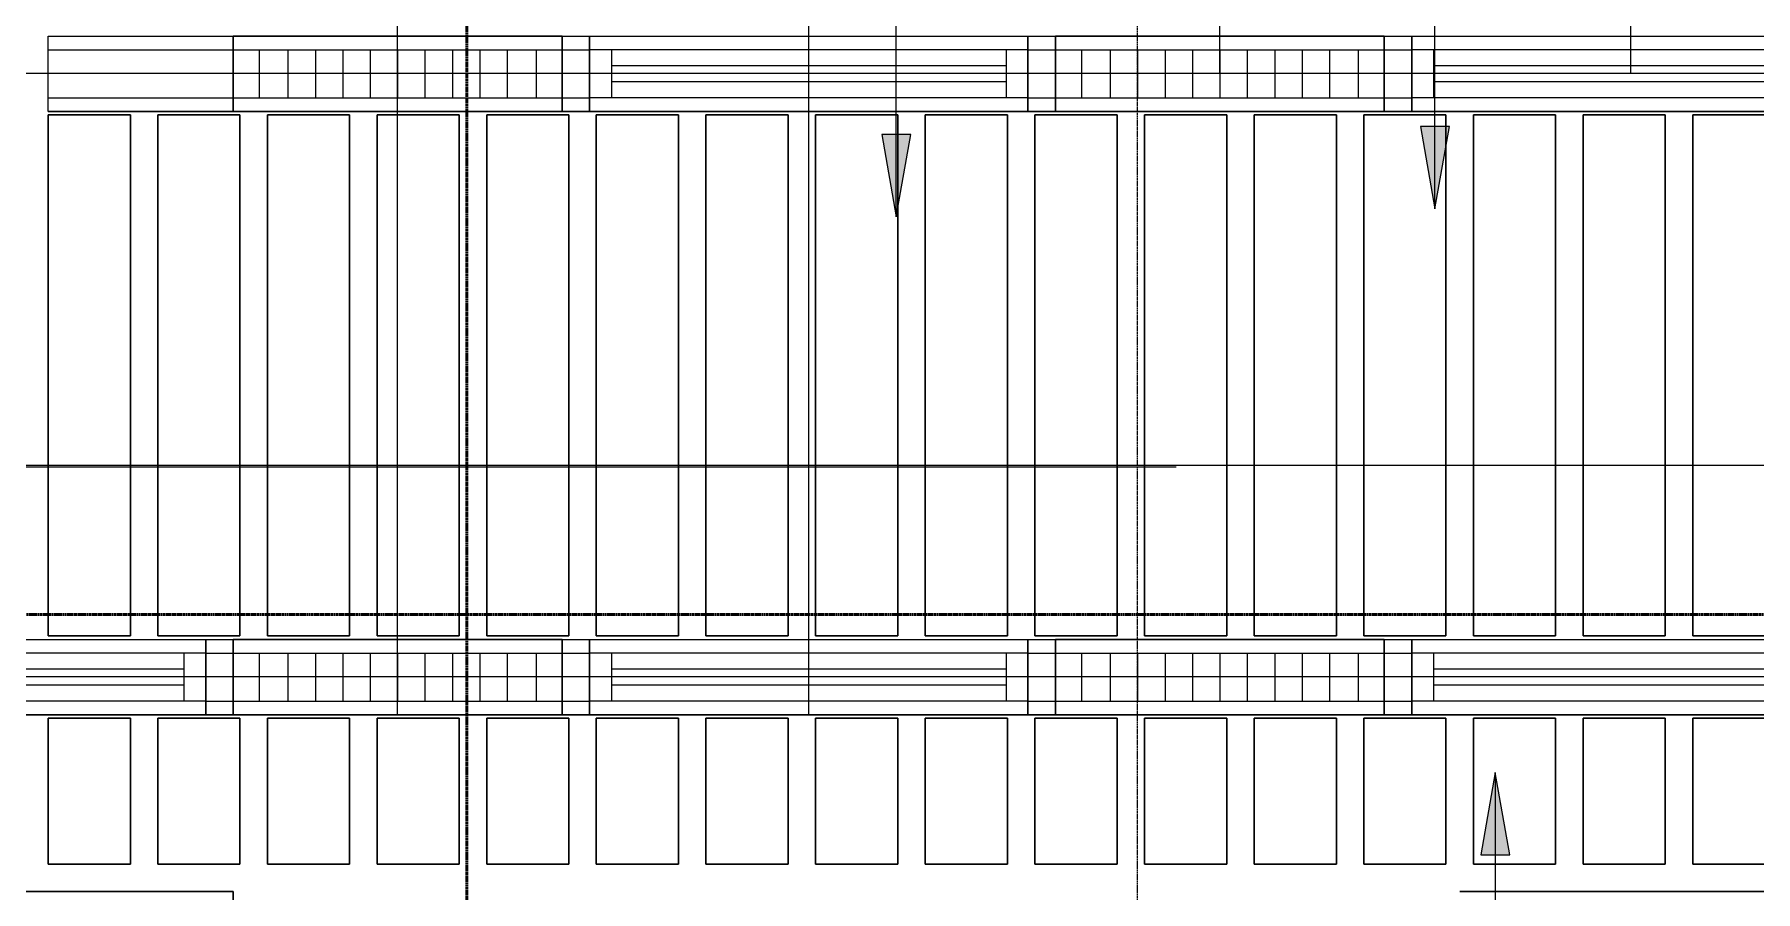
# Model space of a CAD drawing. Header units: millimetres. Extents: x -794326 to -715748, y -17796 to 22353.
# Drawn here: x -782907 to -776628, y 4129 to 7255 of the extents above; entities that cross this region are included whole.
import ezdxf

# ---------------------------------------------------------------- set-up
doc = ezdxf.new("R2010")
doc.units = ezdxf.units.MM
doc.linetypes.add('DPA_Grid _ Level 100', pattern=[10, 5.5, -1.6, 1.3, -1.6])
doc.linetypes.add('DPA_Hidden 50', pattern=[3, 2, -1])
for name, color, linetype, lineweight in [('A-ANNO-NOTE', 3, 'Continuous', 25), ('A-DETL', 1, 'Continuous', 70), ('A-GLAZ-CURT', 2, 'Continuous', 9), ('G-ANNO-SECL', 3, 'Continuous', 9), ('G-ANNO-TEXT', 3, 'Continuous', 9), ('S-GRID', 251, 'Continuous', 9)]:
    doc.layers.add(name, color=color, linetype=linetype, lineweight=lineweight)

# ---------------------------------------------------------------- blocks, each defined once
blk = doc.blocks.new('DPA_CP_Metal Ceiling Panel - Vertical Panel with Gap-10859825-4282-01 ENLARGED LOWER PLATFORM LEVEL - REFLECTED CEILING PLAN - SHEET 3')
at = {"layer": 'A-GLAZ-CURT'}
for p, q in [((-775657.4, 6961.5), (-775657.4, 5061.5)), ((-775357.4, 6961.5), (-775657.4, 6961.5)), ((-775357.4, 6961.5), (-775657.4, 6961.5)), ((-775657.4, 6961.5), (-775657.4, 5061.5)), ((-775657.4, 5061.5), (-775657.4, 6961.5)), ((-775657.4, 6961.5), (-775357.4, 6961.5)), ((-775357.4, 6961.5), (-775357.4, 5061.5)), ((-775357.4, 5061.5), (-775357.4, 6961.5)), ((-775357.4, 6961.5), (-775357.4, 5061.5)), ((-775357.4, 5061.5), (-775657.4, 5061.5)), ((-775657.4, 5061.5), (-775357.4, 5061.5)), ((-775357.4, 5061.5), (-775657.4, 5061.5))]:
    blk.add_line(p, q, dxfattribs=at)
blk = doc.blocks.new('DPA_CP_Metal Ceiling Panel - Vertical Panel with Gap-10984940-4282-01 ENLARGED LOWER PLATFORM LEVEL - REFLECTED CEILING PLAN - SHEET 3')
at = {"layer": 'A-GLAZ-CURT'}
for p, q in [((-775657.4, 7794), (-775657.4, 7261.5)), ((-775357.4, 7794), (-775657.4, 7794)), ((-775357.4, 7794), (-775657.4, 7794)), ((-775657.4, 7794), (-775657.4, 7261.5)), ((-775657.4, 7261.5), (-775657.4, 7794)), ((-775657.4, 7794), (-775357.4, 7794)), ((-775357.4, 7794), (-775357.4, 7261.5)), ((-775357.4, 7261.5), (-775357.4, 7794)), ((-775357.4, 7794), (-775357.4, 7261.5)), ((-775357.4, 7261.5), (-775657.4, 7261.5)), ((-775657.4, 7261.5), (-775357.4, 7261.5)), ((-775357.4, 7261.5), (-775657.4, 7261.5))]:
    blk.add_line(p, q, dxfattribs=at)
blk = doc.blocks.new('DPA_CP_Metal Ceiling Air Supply1 - Linear Diffuser Air Supply-12447243-4282-01 ENLARGED LOWER PLATFORM LEVEL - REFLECTED CEILING PLAN - SHEET 3')
at = {"layer": 'A-GLAZ-CURT'}
for p, q in [((-777882.4, 4774), (-777882.4, 5049)), ((-777882.4, 5049), (-776282.4, 5049)), ((-777882.4, 4774), (-777882.4, 5049)), ((-777882.4, 5049), (-776282.4, 5049)), ((-777882.4, 5049), (-776282.4, 5049)), ((-777882.4, 4774), (-777882.4, 5049)), ((-776282.4, 4774), (-776282.4, 5049)), ((-776282.4, 5049), (-776282.4, 4774)), ((-776282.4, 5049), (-776282.4, 4774)), ((-776282.4, 4999), (-777882.4, 4999)), ((-777802.4, 4999), (-777802.4, 4824)), ((-776362.4, 4999), (-776362.4, 4824)), ((-776282.4, 4824), (-777882.4, 4824)), ((-777882.4, 4774), (-776282.4, 4774)), ((-776282.4, 4774), (-777882.4, 4774)), ((-776282.4, 4774), (-777882.4, 4774))]:
    blk.add_line(p, q, dxfattribs=at)
at = {"layer": 'A-GLAZ-CURT', "linetype": 'DPA_Hidden 50'}
for p, q in [((-776362.4, 4940.7), (-777802.4, 4940.7)), ((-776362.4, 4882.4), (-777802.4, 4882.4))]:
    blk.add_line(p, q, dxfattribs=at)
blk = doc.blocks.new('DPA_CP_Metal Ceiling Panel1 - Horizontal with Gap-12447204-4282-01 ENLARGED LOWER PLATFORM LEVEL - REFLECTED CEILING PLAN - SHEET 3')
at = {"layer": 'A-GLAZ-CURT'}
for p, q in [((-777982.4, 4774), (-777982.4, 5049)), ((-777982.4, 4774), (-777982.4, 5049)), ((-777982.4, 5049), (-777882.4, 5049)), ((-777982.4, 5049), (-777882.4, 5049)), ((-777982.4, 4774), (-777982.4, 5049)), ((-777882.4, 4774), (-777882.4, 5049)), ((-777882.4, 5049), (-777882.4, 4774)), ((-777882.4, 5049), (-777882.4, 4774)), ((-777982.4, 4999), (-777882.4, 4999)), ((-777982.4, 4824), (-777882.4, 4824)), ((-777982.4, 4774), (-777882.4, 4774)), ((-777882.4, 4774), (-777982.4, 4774)), ((-777882.4, 4774), (-777982.4, 4774))]:
    blk.add_line(p, q, dxfattribs=at)
blk = doc.blocks.new('DPA_CP_Metal Ceiling Luminaire2 - Linear Luminaire-12437131-4282-01 ENLARGED LOWER PLATFORM LEVEL - REFLECTED CEILING PLAN - SHEET 3')
at = {"layer": 'A-GLAZ-CURT'}
for p, q in [((-747507.8, 6974), (-747507.8, 7249)), ((-747507.8, 7249), (-746307.8, 7249)), ((-747507.8, 7249), (-747507.8, 6974)), ((-746307.8, 7249), (-747507.8, 7249)), ((-747507.8, 7249), (-746307.8, 7249)), ((-746307.8, 7249), (-746307.8, 6974)), ((-746307.8, 6974), (-746307.8, 7249)), ((-747507.8, 7211.5), (-747507.8, 6974)), ((-747507.8, 7199), (-746307.8, 7199)), ((-746307.8, 7211.5), (-746307.8, 6974)), ((-747507.8, 7024), (-746307.8, 7024)), ((-746307.8, 6974), (-747507.8, 6974)), ((-746307.8, 6974), (-747507.8, 6974)), ((-747507.8, 6974), (-746307.8, 6974))]:
    blk.add_line(p, q, dxfattribs=at)
at = {"layer": 'A-GLAZ-CURT', "linetype": 'DPA_Hidden 50'}
for p, q in [((-747412.8, 7199), (-747412.8, 7024)), ((-747307.8, 7199), (-747307.8, 7024)), ((-747207.8, 7199), (-747207.8, 7024)), ((-747107.8, 7199), (-747107.8, 7024)), ((-747007.8, 7199), (-747007.8, 7024)), ((-746907.8, 7199), (-746907.8, 7024)), ((-746807.8, 7199), (-746807.8, 7024)), ((-746707.8, 7199), (-746707.8, 7024)), ((-746607.8, 7199), (-746607.8, 7024)), ((-746507.8, 7199), (-746507.8, 7024)), ((-746402.8, 7199), (-746402.8, 7024))]:
    blk.add_line(p, q, dxfattribs=at)
blk = doc.blocks.new('DPA_CP_Metal Ceiling Panel1 - Horizontal with Gap-13940966-4282-01 ENLARGED LOWER PLATFORM LEVEL - REFLECTED CEILING PLAN - SHEET 3')
at = {"layer": 'A-GLAZ-CURT'}
for p, q in [((-782857.4, 6974), (-782857.4, 7249)), ((-782857.4, 6974), (-782857.4, 7249)), ((-782857.4, 7249), (-782182.4, 7249)), ((-782857.4, 7249), (-782182.4, 7249)), ((-782857.4, 6974), (-782857.4, 7249)), ((-782182.4, 6974), (-782182.4, 7249)), ((-782182.4, 7249), (-782182.4, 6974)), ((-782182.4, 7249), (-782182.4, 6974)), ((-782857.4, 7199), (-782182.4, 7199)), ((-782857.4, 7024), (-782182.4, 7024)), ((-782857.4, 6974), (-782182.4, 6974)), ((-782182.4, 6974), (-782857.4, 6974)), ((-782182.4, 6974), (-782857.4, 6974))]:
    blk.add_line(p, q, dxfattribs=at)
blk = doc.blocks.new('System Panel - DPA-AR_Metal Ceiling Rectangular Panel-V17-4282-01 ENLARGED LOWER PLATFORM LEVEL - REFLECTED CEILING PLAN - SHEET 3')
at = {"layer": 'A-GLAZ-CURT'}
for p, q in [((-782182.4, 4129), (-784572.4, 4129)), ((-784572.4, 4129), (-782182.4, 4129)), ((-782182.4, 3929), (-782182.4, 4129)), ((-782182.4, 4129), (-782182.4, 3929)), ((-784572.4, 3929), (-782182.4, 3929)), ((-782182.4, 3929), (-784572.4, 3929))]:
    blk.add_line(p, q, dxfattribs=at)
blk = doc.blocks.new('System Panel - DPA-AR_Metal Ceiling Rectangular Panel-13139266-4282-01 ENLARGED LOWER PLATFORM LEVEL - REFLECTED CEILING PLAN - SHEET 3')
at = {"layer": 'A-GLAZ-CURT'}
for p, q in [((-786982.4, 4129), (-789107.4, 4129)), ((-789107.4, 4129), (-786982.4, 4129)), ((-786982.4, 3929), (-786982.4, 4129)), ((-786982.4, 4129), (-786982.4, 3929)), ((-789107.3, 3929), (-786982.4, 3929)), ((-786982.4, 3929), (-789107.3, 3929))]:
    blk.add_line(p, q, dxfattribs=at)
blk = doc.blocks.new('DPA_AN_Section Line - UP-Left-16619322-4282-01 ENLARGED LOWER PLATFORM LEVEL - REFLECTED CEILING PLAN - SHEET 3')
at = {"layer": 'A-ANNO-NOTE', "lineweight": 9}
blk.add_line((7.5, 0), (177, 0), dxfattribs=at)

msp = doc.modelspace()

# ---------------------------------------------------------------- hatches: boundary and pattern name
at = {"layer": 'A-ANNO-NOTE'}
msp.add_hatch(color=256, dxfattribs=at).paths.add_polyline_path([(-779763.3, 6590), (-779710.4, 6890), (-779816.2, 6890)])
at = {"layer": 'G-ANNO-TEXT'}
for points in [[(-777797.7, 6619.6), (-777744.8, 6919.6), (-777850.6, 6919.6)], [(-777577.7, 4563.1), (-777630.6, 4263.1), (-777524.8, 4263.1)]]:
    msp.add_hatch(color=7, dxfattribs=at).paths.add_polyline_path(points)

# ---------------------------------------------------------------- linework, layer by layer
at = {"layer": 'A-ANNO-NOTE'}
for p, q in [((-779763.3, 6590), (-779763.3, 14208.2)), ((-779710.4, 6890), (-779816.2, 6890)), ((-779816.2, 6890), (-779763.3, 6590)), ((-779763.3, 6590), (-779710.4, 6890))]:
    msp.add_line(p, q, dxfattribs=at)
at = {"layer": 'A-DETL', "color": 55, "linetype": 'DPA_Hidden 50', "lineweight": 9}
for p, q in [((-777082.4, 7112.2), (-777082.4, 11694)), ((-781582.4, 4774), (-781582.4, 11496.4)), ((-780082.4, 4774), (-780082.4, 11496.4)), ((-778582.4, 7112.2), (-778582.4, 11112.2)), ((-775357.4, 7112.2), (-790483.7, 7112.2)), ((-778742.4, 5677.5), (-790483.7, 5677.5)), ((-775357.4, 4912.2), (-790483.7, 4912.2))]:
    msp.add_line(p, q, dxfattribs=at)
at = {"layer": 'G-ANNO-SECL', "linetype": 'DPA_Grid _ Level 100', "lineweight": 50}
for p, q in [((-781329.4, 20542.7), (-781329.4, -17449.3)), ((-792515.3, 5139.9), (-718681.7, 5139.9))]:
    msp.add_line(p, q, dxfattribs=at)
at = {"layer": 'G-ANNO-TEXT', "color": 10}
for p, q in [((-777797.7, 6619.6), (-777797.7, 14214.3)), ((-777744.8, 6919.6), (-777850.6, 6919.6)), ((-777850.6, 6919.6), (-777797.7, 6619.6)), ((-777797.7, 6619.6), (-777744.8, 6919.6)), ((-777577.7, 4563.1), (-777630.6, 4263.1)), ((-777524.8, 4263.1), (-777577.7, 4563.1)), ((-777577.7, 4563.1), (-777577.7, -2952.7)), ((-777630.6, 4263.1), (-777524.8, 4263.1))]:
    msp.add_line(p, q, dxfattribs=at)
at = {"layer": 'S-GRID', "linetype": 'DPA_Grid _ Level 100'}
msp.add_line((-778882.4, -17795.6), (-778882.4, 20540.3), dxfattribs=at)

# ---------------------------------------------------------------- block references
at = {"layer": 'A-ANNO-NOTE', "xscale": 100, "yscale": 100, "zscale": 100, "rotation": 180}
msp.add_blockref('DPA_AN_Section Line - UP-Left-16619322-4282-01 ENLARGED LOWER PLATFORM LEVEL - REFLECTED CEILING PLAN - SHEET 3', (-773756.2, 5683), dxfattribs=at)
at = {"layer": 'A-GLAZ-CURT'}
for name, p in [('DPA_CP_Metal Ceiling Panel1 - Horizontal with Gap-13940966-4282-01 ENLARGED LOWER PLATFORM LEVEL - REFLECTED CEILING PLAN - SHEET 3', (0, 0)), ('DPA_CP_Metal Ceiling Luminaire2 - Linear Luminaire-12437131-4282-01 ENLARGED LOWER PLATFORM LEVEL - REFLECTED CEILING PLAN - SHEET 3', (-34674.6, 0)), ('DPA_CP_Metal Ceiling Panel1 - Horizontal with Gap-12447204-4282-01 ENLARGED LOWER PLATFORM LEVEL - REFLECTED CEILING PLAN - SHEET 3', (-3000, 2200)), ('DPA_CP_Metal Ceiling Air Supply1 - Linear Diffuser Air Supply-12447243-4282-01 ENLARGED LOWER PLATFORM LEVEL - REFLECTED CEILING PLAN - SHEET 3', (-3000, 2200)), ('DPA_CP_Metal Ceiling Panel1 - Horizontal with Gap-12447204-4282-01 ENLARGED LOWER PLATFORM LEVEL - REFLECTED CEILING PLAN - SHEET 3', (-1300, 2200)), ('DPA_CP_Metal Ceiling Luminaire2 - Linear Luminaire-12437131-4282-01 ENLARGED LOWER PLATFORM LEVEL - REFLECTED CEILING PLAN - SHEET 3', (-31674.6, 0)), ('DPA_CP_Metal Ceiling Panel1 - Horizontal with Gap-12447204-4282-01 ENLARGED LOWER PLATFORM LEVEL - REFLECTED CEILING PLAN - SHEET 3', (0, 2200)), ('DPA_CP_Metal Ceiling Air Supply1 - Linear Diffuser Air Supply-12447243-4282-01 ENLARGED LOWER PLATFORM LEVEL - REFLECTED CEILING PLAN - SHEET 3', (0, 2200)), ('DPA_CP_Metal Ceiling Panel - Vertical Panel with Gap-10859825-4282-01 ENLARGED LOWER PLATFORM LEVEL - REFLECTED CEILING PLAN - SHEET 3', (-7200, 0)), ('DPA_CP_Metal Ceiling Panel - Vertical Panel with Gap-10859825-4282-01 ENLARGED LOWER PLATFORM LEVEL - REFLECTED CEILING PLAN - SHEET 3', (-6800, 0)), ('DPA_CP_Metal Ceiling Panel - Vertical Panel with Gap-10859825-4282-01 ENLARGED LOWER PLATFORM LEVEL - REFLECTED CEILING PLAN - SHEET 3', (-6400, 0)), ('DPA_CP_Metal Ceiling Panel - Vertical Panel with Gap-10859825-4282-01 ENLARGED LOWER PLATFORM LEVEL - REFLECTED CEILING PLAN - SHEET 3', (-6000, 0)), ('DPA_CP_Metal Ceiling Panel - Vertical Panel with Gap-10859825-4282-01 ENLARGED LOWER PLATFORM LEVEL - REFLECTED CEILING PLAN - SHEET 3', (-5600, 0)), ('DPA_CP_Metal Ceiling Panel - Vertical Panel with Gap-10859825-4282-01 ENLARGED LOWER PLATFORM LEVEL - REFLECTED CEILING PLAN - SHEET 3', (-5200, 0)), ('DPA_CP_Metal Ceiling Panel - Vertical Panel with Gap-10859825-4282-01 ENLARGED LOWER PLATFORM LEVEL - REFLECTED CEILING PLAN - SHEET 3', (-4800, 0)), ('DPA_CP_Metal Ceiling Panel - Vertical Panel with Gap-10859825-4282-01 ENLARGED LOWER PLATFORM LEVEL - REFLECTED CEILING PLAN - SHEET 3', (-4400, 0)), ('DPA_CP_Metal Ceiling Panel - Vertical Panel with Gap-10859825-4282-01 ENLARGED LOWER PLATFORM LEVEL - REFLECTED CEILING PLAN - SHEET 3', (-4000, 0)), ('DPA_CP_Metal Ceiling Panel - Vertical Panel with Gap-10859825-4282-01 ENLARGED LOWER PLATFORM LEVEL - REFLECTED CEILING PLAN - SHEET 3', (-3600, 0)), ('DPA_CP_Metal Ceiling Panel - Vertical Panel with Gap-10859825-4282-01 ENLARGED LOWER PLATFORM LEVEL - REFLECTED CEILING PLAN - SHEET 3', (-3200, 0)), ('DPA_CP_Metal Ceiling Panel - Vertical Panel with Gap-10859825-4282-01 ENLARGED LOWER PLATFORM LEVEL - REFLECTED CEILING PLAN - SHEET 3', (-2800, 0)), ('DPA_CP_Metal Ceiling Panel - Vertical Panel with Gap-10859825-4282-01 ENLARGED LOWER PLATFORM LEVEL - REFLECTED CEILING PLAN - SHEET 3', (-2400, 0)), ('DPA_CP_Metal Ceiling Panel - Vertical Panel with Gap-10859825-4282-01 ENLARGED LOWER PLATFORM LEVEL - REFLECTED CEILING PLAN - SHEET 3', (-2000, 0)), ('DPA_CP_Metal Ceiling Panel - Vertical Panel with Gap-10859825-4282-01 ENLARGED LOWER PLATFORM LEVEL - REFLECTED CEILING PLAN - SHEET 3', (-1600, 0)), ('DPA_CP_Metal Ceiling Panel - Vertical Panel with Gap-10859825-4282-01 ENLARGED LOWER PLATFORM LEVEL - REFLECTED CEILING PLAN - SHEET 3', (-1200, 0)), ('DPA_CP_Metal Ceiling Air Supply1 - Linear Diffuser Air Supply-12447243-4282-01 ENLARGED LOWER PLATFORM LEVEL - REFLECTED CEILING PLAN - SHEET 3', (-6000, 0)), ('DPA_CP_Metal Ceiling Panel1 - Horizontal with Gap-12447204-4282-01 ENLARGED LOWER PLATFORM LEVEL - REFLECTED CEILING PLAN - SHEET 3', (-4300, 0)), ('DPA_CP_Metal Ceiling Luminaire2 - Linear Luminaire-12437131-4282-01 ENLARGED LOWER PLATFORM LEVEL - REFLECTED CEILING PLAN - SHEET 3', (-34674.6, -2200)), ('DPA_CP_Metal Ceiling Panel1 - Horizontal with Gap-12447204-4282-01 ENLARGED LOWER PLATFORM LEVEL - REFLECTED CEILING PLAN - SHEET 3', (-3000, 0)), ('DPA_CP_Metal Ceiling Air Supply1 - Linear Diffuser Air Supply-12447243-4282-01 ENLARGED LOWER PLATFORM LEVEL - REFLECTED CEILING PLAN - SHEET 3', (-3000, 0)), ('DPA_CP_Metal Ceiling Panel1 - Horizontal with Gap-12447204-4282-01 ENLARGED LOWER PLATFORM LEVEL - REFLECTED CEILING PLAN - SHEET 3', (-1300, 0)), ('DPA_CP_Metal Ceiling Luminaire2 - Linear Luminaire-12437131-4282-01 ENLARGED LOWER PLATFORM LEVEL - REFLECTED CEILING PLAN - SHEET 3', (-31674.6, -2200)), ('DPA_CP_Metal Ceiling Panel1 - Horizontal with Gap-12447204-4282-01 ENLARGED LOWER PLATFORM LEVEL - REFLECTED CEILING PLAN - SHEET 3', (0, 0)), ('DPA_CP_Metal Ceiling Air Supply1 - Linear Diffuser Air Supply-12447243-4282-01 ENLARGED LOWER PLATFORM LEVEL - REFLECTED CEILING PLAN - SHEET 3', (0, 0)), ('DPA_CP_Metal Ceiling Panel - Vertical Panel with Gap-10984940-4282-01 ENLARGED LOWER PLATFORM LEVEL - REFLECTED CEILING PLAN - SHEET 3', (-7200, -3032.5)), ('DPA_CP_Metal Ceiling Panel - Vertical Panel with Gap-10984940-4282-01 ENLARGED LOWER PLATFORM LEVEL - REFLECTED CEILING PLAN - SHEET 3', (-6800, -3032.5)), ('DPA_CP_Metal Ceiling Panel - Vertical Panel with Gap-10984940-4282-01 ENLARGED LOWER PLATFORM LEVEL - REFLECTED CEILING PLAN - SHEET 3', (-6400, -3032.5)), ('DPA_CP_Metal Ceiling Panel - Vertical Panel with Gap-10984940-4282-01 ENLARGED LOWER PLATFORM LEVEL - REFLECTED CEILING PLAN - SHEET 3', (-6000, -3032.5)), ('DPA_CP_Metal Ceiling Panel - Vertical Panel with Gap-10984940-4282-01 ENLARGED LOWER PLATFORM LEVEL - REFLECTED CEILING PLAN - SHEET 3', (-5600, -3032.5)), ('DPA_CP_Metal Ceiling Panel - Vertical Panel with Gap-10984940-4282-01 ENLARGED LOWER PLATFORM LEVEL - REFLECTED CEILING PLAN - SHEET 3', (-5200, -3032.5)), ('DPA_CP_Metal Ceiling Panel - Vertical Panel with Gap-10984940-4282-01 ENLARGED LOWER PLATFORM LEVEL - REFLECTED CEILING PLAN - SHEET 3', (-4800, -3032.5)), ('DPA_CP_Metal Ceiling Panel - Vertical Panel with Gap-10984940-4282-01 ENLARGED LOWER PLATFORM LEVEL - REFLECTED CEILING PLAN - SHEET 3', (-4400, -3032.5)), ('DPA_CP_Metal Ceiling Panel - Vertical Panel with Gap-10984940-4282-01 ENLARGED LOWER PLATFORM LEVEL - REFLECTED CEILING PLAN - SHEET 3', (-4000, -3032.5)), ('DPA_CP_Metal Ceiling Panel - Vertical Panel with Gap-10984940-4282-01 ENLARGED LOWER PLATFORM LEVEL - REFLECTED CEILING PLAN - SHEET 3', (-3600, -3032.5)), ('DPA_CP_Metal Ceiling Panel - Vertical Panel with Gap-10984940-4282-01 ENLARGED LOWER PLATFORM LEVEL - REFLECTED CEILING PLAN - SHEET 3', (-3200, -3032.5)), ('DPA_CP_Metal Ceiling Panel - Vertical Panel with Gap-10984940-4282-01 ENLARGED LOWER PLATFORM LEVEL - REFLECTED CEILING PLAN - SHEET 3', (-2800, -3032.5)), ('DPA_CP_Metal Ceiling Panel - Vertical Panel with Gap-10984940-4282-01 ENLARGED LOWER PLATFORM LEVEL - REFLECTED CEILING PLAN - SHEET 3', (-2400, -3032.5)), ('DPA_CP_Metal Ceiling Panel - Vertical Panel with Gap-10984940-4282-01 ENLARGED LOWER PLATFORM LEVEL - REFLECTED CEILING PLAN - SHEET 3', (-2000, -3032.5)), ('DPA_CP_Metal Ceiling Panel - Vertical Panel with Gap-10984940-4282-01 ENLARGED LOWER PLATFORM LEVEL - REFLECTED CEILING PLAN - SHEET 3', (-1600, -3032.5)), ('DPA_CP_Metal Ceiling Panel - Vertical Panel with Gap-10984940-4282-01 ENLARGED LOWER PLATFORM LEVEL - REFLECTED CEILING PLAN - SHEET 3', (-1200, -3032.5)), ('System Panel - DPA-AR_Metal Ceiling Rectangular Panel-V17-4282-01 ENLARGED LOWER PLATFORM LEVEL - REFLECTED CEILING PLAN - SHEET 3', (0, 0)), ('System Panel - DPA-AR_Metal Ceiling Rectangular Panel-13139266-4282-01 ENLARGED LOWER PLATFORM LEVEL - REFLECTED CEILING PLAN - SHEET 3', (11400, 0))]:
    msp.add_blockref(name, p, dxfattribs=at)

doc.saveas('drawing.dxf')
